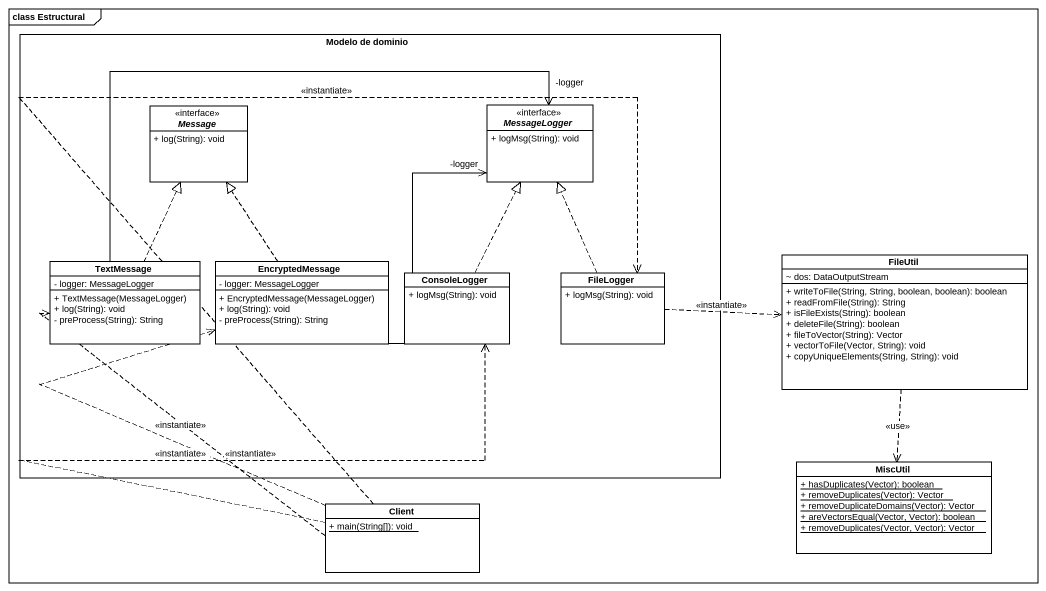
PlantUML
@startuml
mainframe class Estructural
hide circle
hide empty members
skinparam classAttributeIconSize 0
rectangle "Modelo de dominio" as Modelo_de_dominio {
  interface Message {
    + log(String): void
  }
  interface MessageLogger {
    + logMsg(String): void
  }
  class TextMessage {
    - logger: MessageLogger
    + TextMessage(MessageLogger)
    + log(String): void
    - preProcess(String): String
  }
  class EncryptedMessage {
    - logger: MessageLogger
    + EncryptedMessage(MessageLogger)
    + log(String): void
    - preProcess(String): String
  }
  class ConsoleLogger {
    + logMsg(String): void
  }
  class FileLogger {
    + logMsg(String): void
  }
}
class FileUtil {
  ~ dos: DataOutputStream
  + writeToFile(String, String, boolean, boolean): boolean
  + readFromFile(String): String
  + isFileExists(String): boolean
  + deleteFile(String): boolean
  + fileToVector(String): Vector
  + vectorToFile(Vector, String): void
  + copyUniqueElements(String, String): void
}
class MiscUtil {
  {static} + hasDuplicates(Vector): boolean
  {static} + removeDuplicates(Vector): Vector
  {static} + removeDuplicateDomains(Vector): Vector
  {static} + areVectorsEqual(Vector, Vector): boolean
  {static} + removeDuplicates(Vector, Vector): Vector
}
class Client {
  {static} + main(String[]): void
}
FileUtil ..> MiscUtil : <<use>>
TextMessage .up.|> Message
TextMessage -right-> "-logger" MessageLogger
EncryptedMessage .up.|> Message
EncryptedMessage -up-> "-logger" MessageLogger
ConsoleLogger .up.|> MessageLogger
FileLogger .up.|> MessageLogger
FileLogger .right.> FileUtil : <<instantiate>>
Client .up.> TextMessage : <<instantiate>>
Client .up.> EncryptedMessage : <<instantiate>>
Client .up.> ConsoleLogger : <<instantiate>>
Client .up.> FileLogger : <<instantiate>>
@enduml
